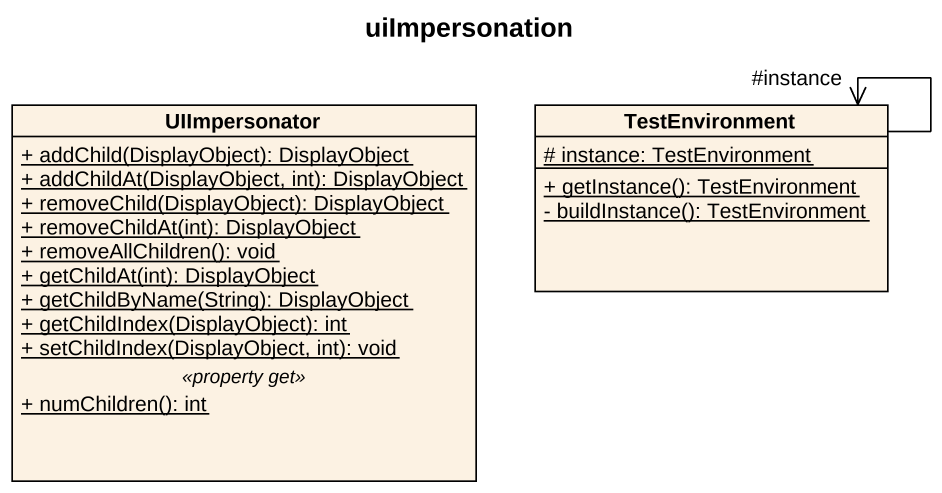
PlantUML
@startuml
title uiImpersonation
hide circle
hide empty members
skinparam classAttributeIconSize 0
class UIImpersonator {
  {static} + addChild(DisplayObject): DisplayObject
  {static} + addChildAt(DisplayObject, int): DisplayObject
  {static} + removeChild(DisplayObject): DisplayObject
  {static} + removeChildAt(int): DisplayObject
  {static} + removeAllChildren(): void
  {static} + getChildAt(int): DisplayObject
  {static} + getChildByName(String): DisplayObject
  {static} + getChildIndex(DisplayObject): int
  {static} + setChildIndex(DisplayObject, int): void
  .. <<property get>> ..
  {static} + numChildren(): int
}
class TestEnvironment {
  {static} # instance: TestEnvironment
  {static} + getInstance(): TestEnvironment
  {static} - buildInstance(): TestEnvironment
}
TestEnvironment --> "#instance" TestEnvironment
@enduml
